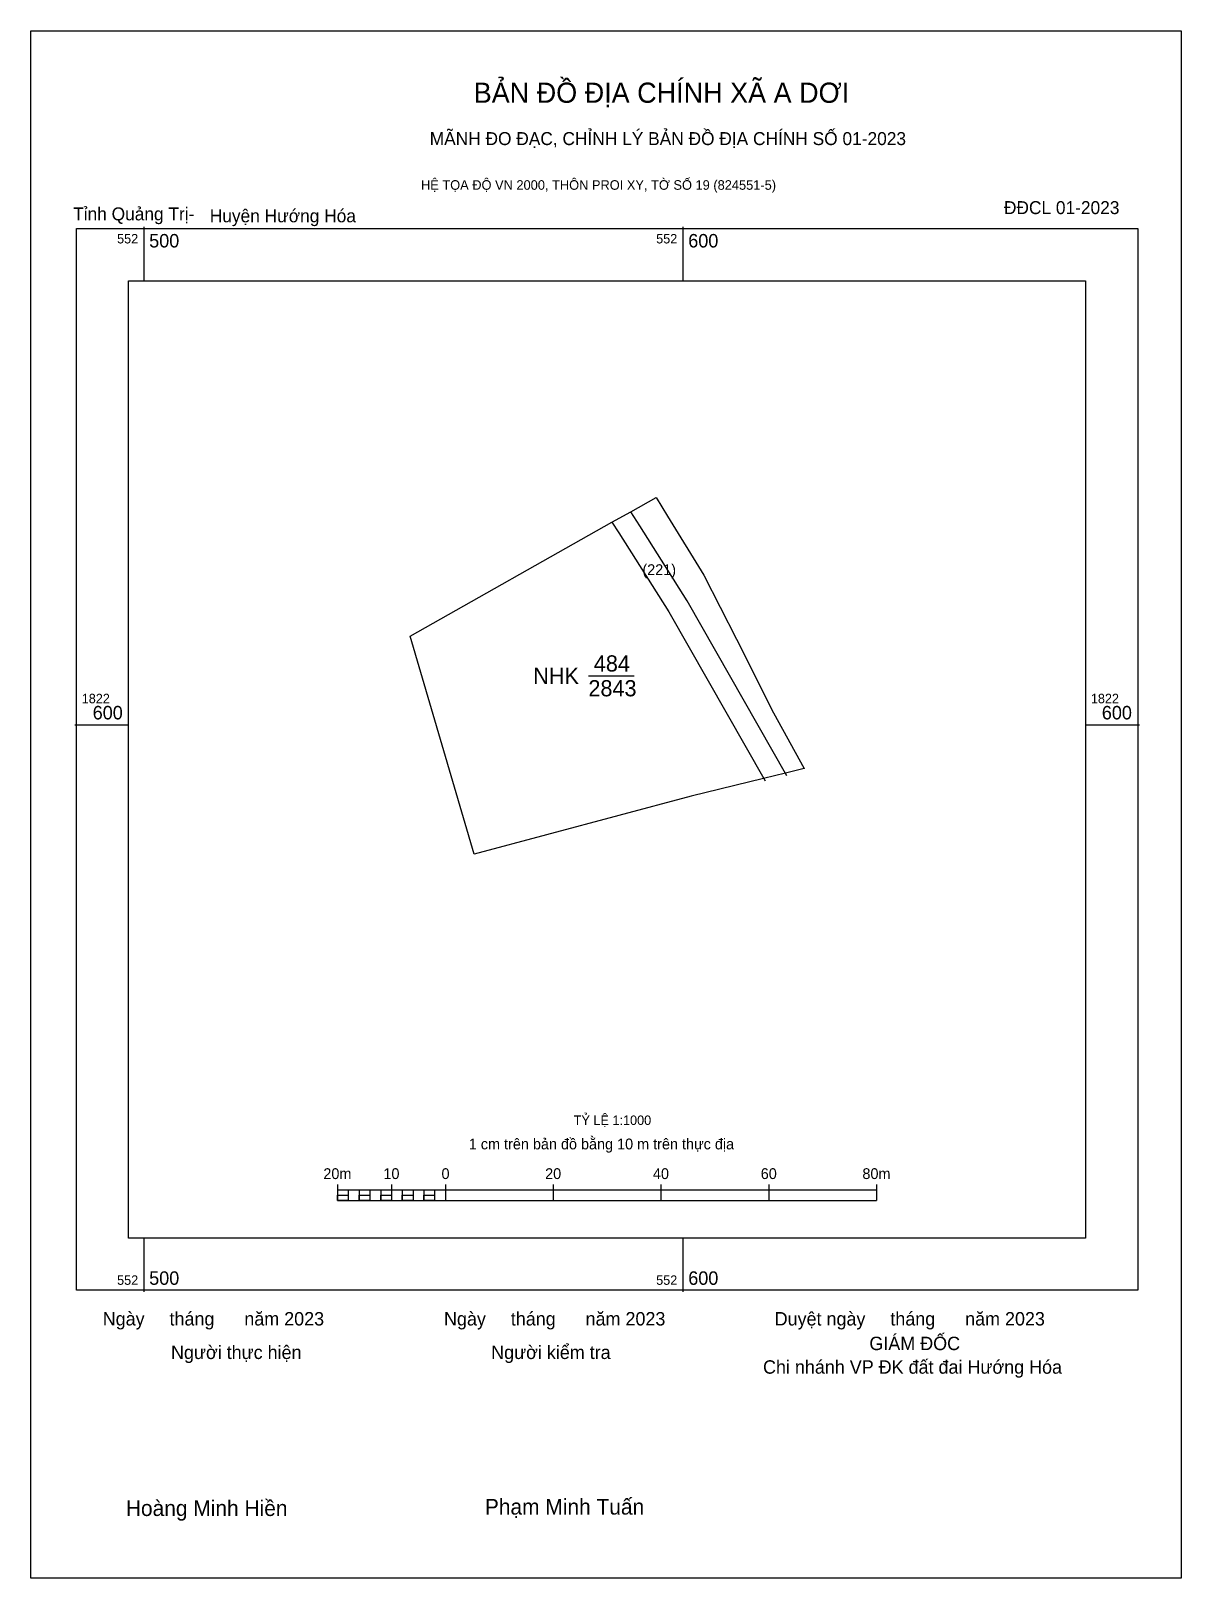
# Model space of a CAD drawing. Extents: x 552479 to 552692, y 1822442 to 1822729.
import ezdxf

# ---------------------------------------------------------------- set-up
doc = ezdxf.new("R2010")
doc.units = 0
for name, color, linetype in [('Level 1', 7, 'Continuous'), ('Level 10', 7, 'Continuous'), ('Level 13', 7, 'Continuous'), ('Level 15', 7, 'Continuous'), ('Level 27', 7, 'Continuous'), ('Level 59', 7, 'Continuous'), ('Level 6', 7, 'Continuous'), ('Level 62', 7, 'Continuous'), ('Level 63', 7, 'Continuous'), ('Level 9', 7, 'Continuous')]:
    doc.layers.add(name, color=color, linetype=linetype)

msp = doc.modelspace()

# ---------------------------------------------------------------- linework, layer by layer
at = {"layer": 'Level 10'}
msp.add_line((552582.47, 1822609.08), (552590.98, 1822609.08), dxfattribs=at)
msp.add_lwpolyline([(552603.86, 1822627.76), (552609.95, 1822615.86), (552616.84, 1822602.23), (552622.48, 1822591.87), (552619.01, 1822591.02), (552614.98, 1822590.04), (552601.54, 1822586.76), (552561.26, 1822576.01), (552549.39, 1822616.45), (552586.85, 1822637.55), (552590.34, 1822639.51), (552595.02, 1822642.14), (552597.16, 1822638.67)], close=True, dxfattribs=at)
at = {"layer": 'Level 15'}
msp.add_lwpolyline([(552479.06, 1822728.68), (552692.42, 1822728.68), (552692.42, 1822441.76), (552479.06, 1822441.76)], close=True, dxfattribs=at)
at = {"layer": 'Level 27'}
for p, q in [((552549.39, 1822616.45), (552549.39, 1822616.46)), ((552622.48, 1822591.87), (552622.48, 1822591.86)), ((552561.26, 1822576.01), (552561.26, 1822576))]:
    msp.add_line(p, q, dxfattribs=at)
at = {"layer": 'Level 59'}
for points in [[(552591.99, 1822636.91), (552590.34, 1822639.51)], [(552586.85, 1822637.55), (552588.09, 1822635.59)], [(552619.27, 1822590.56), (552600.8, 1822623), (552591.99, 1822636.91)], [(552588.09, 1822635.59), (552597.38, 1822620.94), (552615.24, 1822589.58)]]:
    msp.add_lwpolyline(points, dxfattribs=at)
at = {"layer": 'Level 62'}
msp.add_lwpolyline([(552497.18, 1822682.34), (552674.69, 1822682.34), (552674.69, 1822504.82), (552497.18, 1822504.82)], close=True, dxfattribs=at)
at = {"layer": 'Level 63'}
for p, q in [((552500, 1822692.34), (552500, 1822682.34)), ((552600, 1822692.34), (552600, 1822682.34)), ((552487.18, 1822600), (552497.18, 1822600)), ((552674.69, 1822600), (552684.69, 1822600)), ((552535.94, 1822514.76), (552535.94, 1822511.76)), ((552535.94, 1822513.76), (552635.94, 1822513.76)), ((552537.94, 1822513.76), (552537.94, 1822511.76)), ((552539.94, 1822513.76), (552539.94, 1822511.76)), ((552541.94, 1822513.76), (552541.94, 1822511.76)), ((552543.94, 1822513.76), (552543.94, 1822511.76)), ((552545.94, 1822514.76), (552545.94, 1822511.76)), ((552545.94, 1822513.76), (552545.94, 1822511.76)), ((552547.94, 1822513.76), (552547.94, 1822511.76)), ((552549.94, 1822513.76), (552549.94, 1822511.76)), ((552551.94, 1822513.76), (552551.94, 1822511.76)), ((552553.94, 1822513.76), (552553.94, 1822511.76)), ((552555.94, 1822514.76), (552555.94, 1822511.76)), ((552555.94, 1822513.76), (552555.94, 1822511.76)), ((552575.94, 1822514.76), (552575.94, 1822511.76)), ((552595.94, 1822514.76), (552595.94, 1822511.76)), ((552615.94, 1822514.76), (552615.94, 1822511.76)), ((552635.94, 1822514.76), (552635.94, 1822511.76)), ((552535.94, 1822511.76), (552635.94, 1822511.76)), ((552500, 1822504.82), (552500, 1822494.82)), ((552600, 1822504.82), (552600, 1822494.82))]:
    msp.add_line(p, q, dxfattribs=at)
for points in [[(552487.49, 1822692.02), (552684.38, 1822692.02), (552684.38, 1822495.14), (552487.49, 1822495.14)], [(552535.94, 1822512.76), (552537.94, 1822512.76), (552537.94, 1822511.76), (552535.94, 1822511.76)], [(552535.94, 1822512.76), (552537.94, 1822512.76), (552537.94, 1822511.76), (552535.94, 1822511.76)], [(552539.94, 1822512.76), (552541.94, 1822512.76), (552541.94, 1822511.76), (552539.94, 1822511.76)], [(552543.94, 1822512.76), (552545.94, 1822512.76), (552545.94, 1822511.76), (552543.94, 1822511.76)], [(552547.94, 1822512.76), (552549.94, 1822512.76), (552549.94, 1822511.76), (552547.94, 1822511.76)], [(552551.94, 1822512.76), (552553.94, 1822512.76), (552553.94, 1822511.76), (552551.94, 1822511.76)]]:
    msp.add_lwpolyline(points, close=True, dxfattribs=at)

# ---------------------------------------------------------------- texts
at = {"layer": 'Level 1'}
msp.add_text('(221)', height=2, dxfattribs=at).set_placement((552592.49, 1822627.77))
at = {"layer": 'Level 13'}
for s, p in [('484', (552583.48, 1822609.88)), ('NHK', (552572.24, 1822607.58)), ('2843', (552582.48, 1822605.28))]:
    msp.add_text(s, height=3, dxfattribs=at).set_placement(p)
at = {"layer": 'Level 6'}
msp.add_text('TỶ LỆ 1:1000', height=1.7579, dxfattribs=at).set_placement((552579.75, 1822525.79))
at = {"layer": 'Level 63'}
for s, height, p in [('BẢN ĐỒ ĐỊA CHÍNH XÃ A DƠI', 3.7437, (552561.2, 1822715.35)), ('MÃNH ĐO ĐẠC, CHỈNH LÝ BẢN ĐỒ ĐỊA CHÍNH SỐ 01-2023', 2.4022, (552553.04, 1822707.51)), ('HỆ TỌA ĐỘ VN 2000, THÔN PROI XY, TỜ SỐ 19 (824551-5)', 1.7782, (552551.42, 1822699.22)), ('552', 1.75, (552495.05, 1822689.27)), ('500', 2.5, (552501, 1822688.52)), ('552', 1.75, (552595.05, 1822689.27)), ('600', 2.5, (552601, 1822688.52)), ('1822', 1.75, (552488.49, 1822604)), ('1822', 1.75, (552675.69, 1822604)), ('600', 2.5, (552490.52, 1822601)), ('600', 2.5, (552677.72, 1822601)), ('1 cm trên bản đồ bằng 10 m trên thực địa', 2, (552560.29, 1822521.26)), ('20m', 2, (552533.31, 1822515.76)), ('10', 2, (552544.45, 1822515.76)), ('0', 2, (552555.23, 1822515.76)), ('20', 2, (552574.45, 1822515.76)), ('40', 2, (552594.45, 1822515.76)), ('60', 2, (552614.45, 1822515.76)), ('80m', 2, (552633.31, 1822515.76)), ('500', 2.5, (552501, 1822496.14)), ('600', 2.5, (552601, 1822496.14)), ('552', 1.75, (552495.05, 1822496.14)), ('552', 1.75, (552595.05, 1822496.14)), ('Ngày     tháng      năm 2023', 2.4883, (552492.38, 1822488.6)), ('Ngày     tháng      năm 2023', 2.4883, (552555.69, 1822488.6)), ('Duyệt ngày     tháng      năm 2023', 2.4883, (552617.03, 1822488.6)), ('GIÁM ĐỐC', 2.488, (552634.6, 1822484.03)), ('Người thực hiện', 2.4883, (552505.05, 1822482.38)), ('Người kiểm tra', 2.4883, (552564.44, 1822482.38)), ('Chi nhánh VP ĐK đất đai Hướng Hóa', 2.4883, (552614.87, 1822479.66)), ('Hoàng Minh Hiền', 2.9024, (552496.67, 1822453.27)), ('Phạm Minh Tuấn', 2.9024, (552563.27, 1822453.53))]:
    msp.add_text(s, height=height, dxfattribs=at).set_placement(p)
at = {"layer": 'Level 9'}
for s, p in [('Tỉnh Quảng Trị-', (552486.89, 1822693.55)), ('ĐĐCL 01-2023', (552659.56, 1822694.71)), ('Huyện Hướng Hóa', (552512.24, 1822693.19))]:
    msp.add_text(s, height=2.4022, dxfattribs=at).set_placement(p)

doc.saveas('drawing.dxf')
